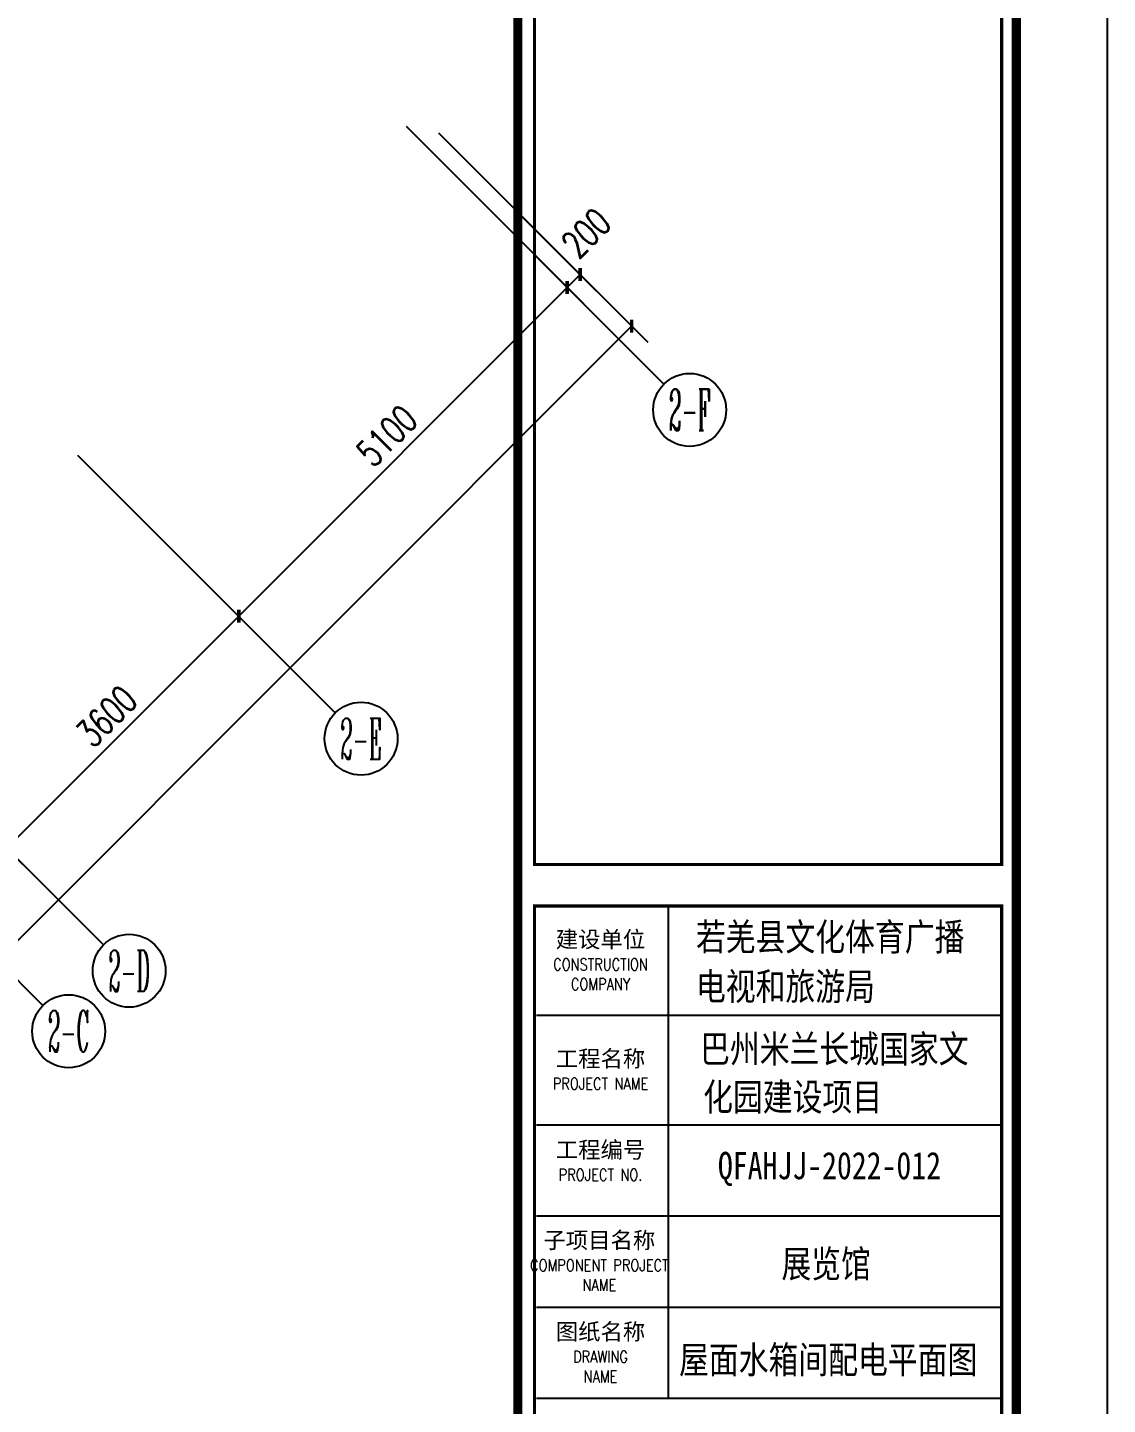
# Model space of a CAD drawing. Extents: x 815029915 to 815825525, y 579155098 to 579748855.
# Drawn here: x 815245297 to 815257150, y 579341345 to 579356450 of the extents above; entities that cross this region are included whole.
import ezdxf
from ezdxf.enums import TextEntityAlignment as Align

# ---------------------------------------------------------------- set-up
doc = ezdxf.new("R2010")
doc.units = 0
doc.header["$LTSCALE"] = 100
doc.header["$MEASUREMENT"] = 0
for name, color, linetype in [('AXIS', 3, 'Continuous'), ('AXIS_TEXT', 7, 'Continuous'), ('PUB_TITLE', 4, 'Continuous'), ('TK', 7, 'Continuous'), ('ZG-图框层', 4, 'Continuous'), ('zm', 1, 'Continuous')]:
    doc.layers.add(name, color=color, linetype=linetype)
doc.styles.add('-宋体', font='', dxfattribs={"width": 0.8})
doc.styles.add('_TCH_AXIS', font='COMPLEX', dxfattribs={"bigfont": 'GBCBIG'})
doc.styles.add('_TCH_DIM_T3', font='SIMPLEX', dxfattribs={"width": 0.705882, "bigfont": 'GBCBIG'})
doc.styles.add('COMPLEX', font='COMPLEX')
doc.styles.add('STYLE2', font='')
doc.styles.add('图签各称', font='')
doc.styles.add('基本字体', font='simplex.shx', dxfattribs={"height": 180, "bigfont": 'hztxt.shx'})
doc.styles.get('-宋体').set_extended_font_data('SimSun')
doc.styles.get('STYLE2').set_extended_font_data('SimHei')
doc.styles.get('图签各称').set_extended_font_data('SimSun')
doc.dimstyles.new('_TCH_ARCH-100', dxfattribs={"dimscale": 100, "dimtxt": 2.975, "dimasz": 1, "dimexe": 2.5, "dimexo": 3, "dimgap": 1, "dimtad": 1, "dimdec": 0, "dimzin": 0, "dimdsep": 46, "dimtxsty": '_TCH_DIM_T3', "dimblk": 'ARCHTICK', "dimcen": 0.09, "dimclrt": 7, "dimazin": 2, "dimtfac": 1, "dimtdec": 0, "dimtix": 1, "dimtmove": 2, "dimatfit": 3, "dimfxl": 0, "dimtolj": 1, "dimtzin": 0, "dimarcsym": 0})

# ---------------------------------------------------------------- blocks, each defined once
blk = doc.blocks.new('CCIAD-TK-A0-图签')
at = {"layer": 'TK'}
for p, q in [((1126.32, 185.4), (1177.39, 185.4)), ((1140.77, 185.4), (1140.77, 131.4)), ((1126.32, 173.4), (1177.39, 173.4)), ((1138.32, 173.4), (1177.39, 173.4)), ((1126.32, 161.4), (1177.39, 161.4)), ((1126.32, 151.4), (1177.39, 151.4)), ((1126.32, 151.4), (1177.39, 151.4)), ((1126.32, 141.4), (1177.39, 141.4)), ((1126.32, 141.4), (1177.39, 141.4)), ((1126.32, 131.4), (1177.39, 131.4))]:
    blk.add_line(p, q, dxfattribs=at)
at = {"layer": 'TK', "const_width": 1}
blk.add_lwpolyline([(1124.29, 10.46), (1124.29, 831)], dxfattribs=at)
at = {"layer": 'TK'}
blk.add_lwpolyline([(1124.29, 10.46), (1179, 10.46), (1179, 831)], dxfattribs=at)
at = {"layer": 'TK', "const_width": 0.347}
for points in [[(1126.12, 756.84), (1177.39, 756.84), (1177.39, 189.94), (1126.12, 189.94)], [(1126.12, 185.4), (1177.39, 185.4), (1177.39, 13.25), (1126.12, 13.25)]]:
    blk.add_lwpolyline(points, close=True, dxfattribs=at)
at = {"layer": 'TK', "char_height": 1.8, "attachment_point": 5, "style": '基本字体'}
for s, insert, width in [('{\\fSimHei|b0|i0|c134|p49;建设单位\\W0.8;\\P\\Fsimplex,hztxt|c134;\\H0.7224x;CONSTRUCTION \\PCOMPANY\\fKaiTi_GB2312|b0|i0|c134|p49;\\H1.3843x; }', (1133.36, 179.4), 11.6), ('{\\fSimHei|b0|i0|c134|p49;工程名称\\fKaiTi_GB2312|b0|i0|c134|p49;\\H1.167x;\\W0.8;\\P\\Fsimplex,hztxt|c134;\\H0.6189x;PROJECT NAME\\H1.3846x; }', (1133.36, 167.4), 11.6), ('{\\fSimHei|b0|i0|c134|p49;工程编号\\W0.8;\\P\\Fsimplex,hztxt|c134;\\H0.7222x;PROJECT NO.}', (1133.36, 157.4), 11.6), ('{\\fSimHei|b0|i0|c134|p49;子项目名称\\W0.8;\\P\\Fsimplex,hztxt|c134;\\H0.7222x;COMPONENT PROJECT NAME\\H1.385x; }', (1133.23, 146.4), 15.6094), ('{\\fSimHei|b0|i0|c134|p49;图纸名称\\W0.8;\\P\\Fsimplex,hztxt|c134;\\H0.7222x;DRAWING \\PNAME }', (1133.36, 136.37), 11.6)]:
    blk.add_mtext(s, dxfattribs=dict(at, insert=insert, width=width))
blk = doc.blocks.new('_AXISO')
blk.add_circle((0, 0), 0.5)
at = {"layer": 'AXIS_TEXT', "style": 'COMPLEX', "width": 1.041667}
blk.add_attdef('A', text='', height=0.56, dxfattribs=at).set_placement((-0.25, -0.28), (0.25, -0.28), align=Align.FIT)
blk = doc.blocks.new('_ArchTick')
at = {"color": 0, "linetype": 'ByBlock', "const_width": 0.4}
blk.add_lwpolyline([(-0.5, -0.5), (0.5, 0.5)], dxfattribs=at)
blk = doc.blocks.new('*D546')
at = {"layer": 'AXIS', "color": 0, "lineweight": -2, "transparency": 16777216}
for p, q in [((815249807, 579355296), (815252105, 579352997)), ((815237008, 579338254), (815251928, 579353174)), ((815234887, 579340376), (815237185, 579338077))]:
    blk.add_line(p, q, dxfattribs=at)
at = {"layer": 'Defpoints', "color": 0, "transparency": 16777216}
for p in [(815249595, 579355508), (815251928, 579353174), (815234675, 579340588)]:
    blk.add_point(p, dxfattribs=at)
at = {"layer": 'AXIS', "color": 0, "lineweight": -2, "transparency": 16777216, "xscale": 100, "yscale": 100, "zscale": 100}
for p, rotation in [((815251928, 579353174), 44.9999999995422), ((815237008, 579338254), 224.9999999995422)]:
    blk.add_blockref('_ArchTick', p, dxfattribs=dict(at, rotation=rotation))
at = {"layer": 'AXIS', "color": 7, "transparency": 16777216, "insert": (815244292, 579345890), "char_height": 297.5, "attachment_point": 5, "rotation": 45, "style": '_TCH_DIM_T3'}
blk.add_mtext('\\A1;21100', dxfattribs=at)
blk = doc.blocks.new('*D551')
at = {"layer": 'AXIS', "color": 0, "lineweight": -2, "transparency": 16777216}
for p, q in [((815246059, 579351548), (815247792, 579349815)), ((815245069, 579347447), (815247615, 579349992)), ((815243514, 579349002), (815245246, 579347270))]:
    blk.add_line(p, q, dxfattribs=at)
at = {"layer": 'Defpoints', "color": 0, "transparency": 16777216}
for p in [(815245847, 579351760), (815247615, 579349992), (815243301, 579349214)]:
    blk.add_point(p, dxfattribs=at)
at = {"layer": 'AXIS', "color": 0, "lineweight": -2, "transparency": 16777216, "xscale": 100, "yscale": 100, "zscale": 100}
for p, rotation in [((815247615, 579349992), 45), ((815245069, 579347447), 225)]:
    blk.add_blockref('_ArchTick', p, dxfattribs=dict(at, rotation=rotation))
at = {"layer": 'AXIS', "color": 7, "transparency": 16777216, "insert": (815246166, 579348895), "char_height": 297.5, "attachment_point": 5, "rotation": 45, "style": '_TCH_DIM_T3'}
blk.add_mtext('\\A1;3600', dxfattribs=at)
blk = doc.blocks.new('*D552')
at = {"layer": 'AXIS', "color": 0, "lineweight": -2, "transparency": 16777216}
for p, q in [((815249665, 579355154), (815251398, 579353422)), ((815247615, 579349992), (815251221, 579353598)), ((815246059, 579351548), (815247792, 579349815))]:
    blk.add_line(p, q, dxfattribs=at)
at = {"layer": 'Defpoints', "color": 0, "transparency": 16777216}
for p in [(815249453, 579355366), (815251221, 579353598), (815245847, 579351760)]:
    blk.add_point(p, dxfattribs=at)
at = {"layer": 'AXIS', "color": 0, "lineweight": -2, "transparency": 16777216, "xscale": 100, "yscale": 100, "zscale": 100}
for p, rotation in [((815251221, 579353598), 45), ((815247615, 579349992), 225)]:
    blk.add_blockref('_ArchTick', p, dxfattribs=dict(at, rotation=rotation))
at = {"layer": 'AXIS', "color": 7, "transparency": 16777216, "insert": (815249242, 579351971), "char_height": 297.5, "attachment_point": 5, "rotation": 45, "style": '_TCH_DIM_T3'}
blk.add_mtext('\\A1;5100', dxfattribs=at)
blk = doc.blocks.new('*D553')
at = {"layer": 'AXIS', "color": 0, "lineweight": -2, "transparency": 16777216}
for p, q in [((815249807, 579355296), (815251539, 579353563)), ((815249665, 579355154), (815251398, 579353422)), ((815251221, 579353598), (815251362, 579353740))]:
    blk.add_line(p, q, dxfattribs=at)
at = {"layer": 'Defpoints', "color": 0, "transparency": 16777216}
for p in [(815249595, 579355508), (815249453, 579355366), (815251362, 579353740)]:
    blk.add_point(p, dxfattribs=at)
at = {"layer": 'AXIS', "color": 0, "lineweight": -2, "transparency": 16777216, "xscale": 100, "yscale": 100, "zscale": 100}
for p, rotation in [((815251362, 579353740), 45), ((815251221, 579353598), 225)]:
    blk.add_blockref('_ArchTick', p, dxfattribs=dict(at, rotation=rotation))
at = {"layer": 'AXIS', "color": 7, "transparency": 16777216, "insert": (815251430, 579354196), "char_height": 297.5, "attachment_point": 5, "rotation": 45, "style": '_TCH_DIM_T3'}
blk.add_mtext('\\A1;200', dxfattribs=at)
blk = doc.blocks.new('ll')
at = {"layer": 'ZG-图框层'}
blk.add_lwpolyline([(815136770, 579524220), (815255670, 579524220), (815255670, 579608320), (815136770, 579608320)], close=True, dxfattribs=at)

msp = doc.modelspace()

# ---------------------------------------------------------------- linework, layer by layer
at = {"layer": 'AXIS'}
for p, q in [((815249453.3, 579355366.2), (815252281.7, 579352537.8)), ((815245847.1, 579351760), (815248675.5, 579348931.5)), ((815243301.5, 579349214.4), (815246129.9, 579346386)), ((815242637.5, 579348550.4), (815245465.9, 579345722))]:
    msp.add_line(p, q, dxfattribs=at)
at = {"layer": 'ZG-图框层'}
msp.add_lwpolyline([(815138250.2, 579328319.6), (815257150.2, 579328319.6), (815257150.2, 579412419.6), (815138250.2, 579412419.6)], close=True, dxfattribs=at)
at = {"layer": 'ZG-图框层', "const_width": 100}
msp.add_lwpolyline([(815140750.2, 579329319.6), (815256150.2, 579329319.6), (815256150.2, 579411419.6), (815140750.2, 579411419.6)], close=True, dxfattribs=at)

# ---------------------------------------------------------------- block references
at = {"layer": 'AXIS'}
ref = msp.add_blockref('_AXISO', (815252564.6, 579352254.9), dxfattribs=dict(at, xscale=800, yscale=800, zscale=800))
ref.add_attrib('A', '2-F', dxfattribs={"color": 7, "height": 452.55, "style": '_TCH_AXIS', "width": 0.33871}).set_placement((815252338.3, 579352028.7), (815252790.8, 579352028.7), align=Align.FIT)
ref = msp.add_blockref('_AXISO', (815248958.3, 579348648.7), dxfattribs=dict(at, xscale=800, yscale=800, zscale=800))
ref.add_attrib('A', '2-E', dxfattribs={"color": 7, "height": 452.55, "style": '_TCH_AXIS', "width": 0.33871}).set_placement((815248732.1, 579348422.4), (815249184.6, 579348422.4), align=Align.FIT)
ref = msp.add_blockref('_AXISO', (815246412.7, 579346103.1), dxfattribs=dict(at, xscale=800, yscale=800, zscale=800))
ref.add_attrib('A', '2-D', dxfattribs={"color": 7, "height": 452.55, "style": '_TCH_AXIS', "width": 0.333333}).set_placement((815246186.5, 579345876.8), (815246639, 579345876.8), align=Align.FIT)
ref = msp.add_blockref('_AXISO', (815245748.8, 579345439.2), dxfattribs=dict(at, xscale=800, yscale=800, zscale=800))
ref.add_attrib('A', '2-C', dxfattribs={"color": 7, "height": 452.55, "style": '_TCH_AXIS', "width": 0.344262}).set_placement((815245522.5, 579345212.9), (815245975.1, 579345212.9), align=Align.FIT)
at = {"layer": 'TK', "xscale": 100, "yscale": 100, "zscale": 100}
msp.add_blockref('CCIAD-TK-A0-图签', (815138250.2, 579328273.9), dxfattribs=at)
at = {"layer": 'zm', "color": 1}
msp.add_blockref('ll', (1480.1, -195900.4), dxfattribs=at)

# ---------------------------------------------------------------- texts
at = {"layer": 'PUB_TITLE', "style": '-宋体', "width": 0.8}
for s, p in [('若羌县文化体育广播', (815252633.8, 579346324.1)), ('电视和旅游局', (815252633.8, 579345780.6)), ('巴州米兰长城国家文', (815252679.3, 579345095.6)), ('化园建设项目', (815252712.4, 579344568.8)), ('展览馆', (815253571.7, 579342738.1, 0))]:
    msp.add_text(s, height=300, dxfattribs=at).set_placement(p)
at = {"layer": 'zm', "ltscale": 10, "style": 'STYLE2', "width": 0.8}
msp.add_text('QFAHJJ-2022-012', height=300, dxfattribs=at).set_placement((815254099.3, 579343930.4), align=Align.MIDDLE)
at = {"layer": 'zm', "color": 1, "style": '图签各称', "width": 0.8}
msp.add_text('屋面水箱间配电平面图', height=300, dxfattribs=at).set_placement((815252448.2, 579341685.3))

# ---------------------------------------------------------------- dimensions: what is measured, and where the dimension line sits
at = {"layer": 'AXIS'}
for p1, p2, distance, picture, middle in [((815234674.8, 579340587.7), (815249594.7, 579355507.6), -3300, '*D546', (815244292.3, 579345890.1)), ((815245847.1, 579351760), (815249453.3, 579355366.2), -2500, '*D552', (815249242.1, 579351971.2)), ((815243301.5, 579349214.4), (815245847.1, 579351760), -2500, '*D551', (815246166.1, 579348895.3))]:
    dim = msp.add_aligned_dim(p1=p1, p2=p2, distance=distance, dimstyle='_TCH_ARCH-100', dxfattribs=at)
    dim.commit()
    dim.dimension.update_dxf_attribs({"geometry": picture, "text_midpoint": middle})
dim = msp.add_linear_dim(base=(815251362.5, 579353739.9), p1=(815249453.3, 579355366.2), p2=(815249594.7, 579355507.6), angle=45, dimstyle='_TCH_ARCH-100', dxfattribs=at)
dim.commit()
dim.dimension.update_dxf_attribs({"geometry": '*D553', "text_midpoint": (815251429.7, 579354196), "dimtype": 161})

doc.saveas('drawing.dxf')
